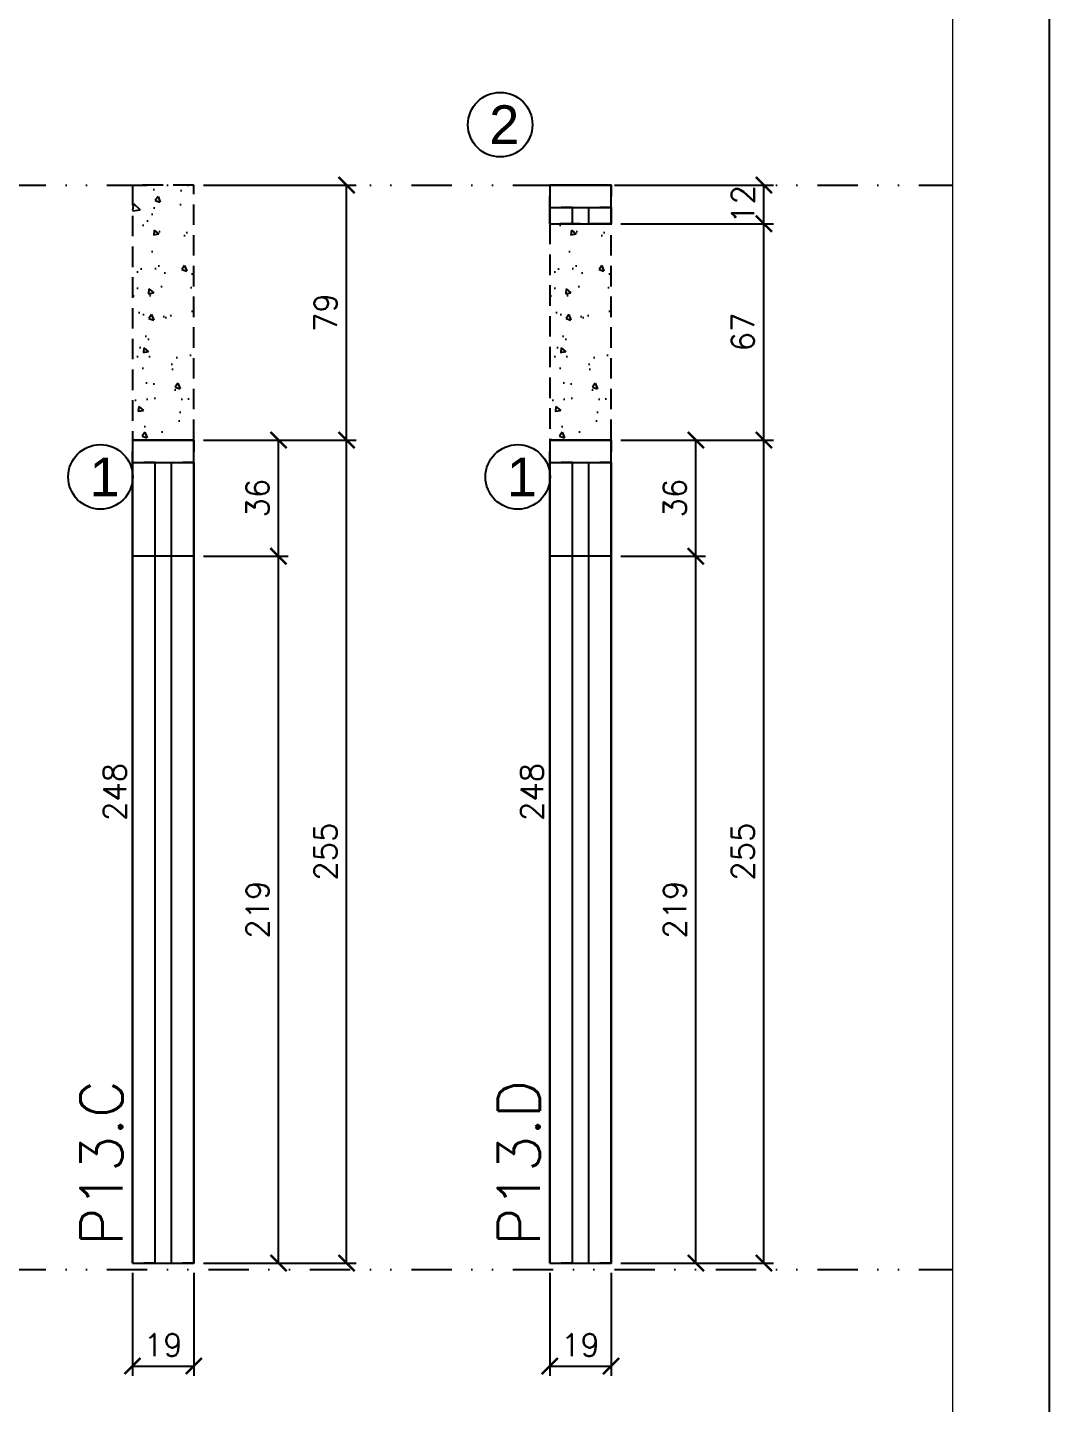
# Model space of a CAD drawing. Extents: x -23436 to 4767, y -4131 to 9755.
# Drawn here: x -17923.1 to -17606.4, y 3290.9 to 3717.2 of the extents above; entities that cross this region are included whole.
import ezdxf
from ezdxf.enums import TextEntityAlignment as Align

# ---------------------------------------------------------------- set-up
doc = ezdxf.new("R2010")
doc.units = 0
doc.header["$PDMODE"] = 2
doc.header["$PDSIZE"] = 10
doc.linetypes.add('DIVIDE2', pattern=[0.625, 0.25, -0.125, 0, -0.125, 0, -0.125])
doc.linetypes.add('HIDDEN', pattern=[9.525, 6.35, -3.175])
doc.layers.get('0').update_dxf_attribs({"lineweight": 13})
doc.layers.get('Defpoints').update_dxf_attribs({"lineweight": 13})
for name, color, linetype in [('Concreto', 250, 'HIDDEN'), ('Cota', 4, 'Continuous'), ('Cota Sarrafo', 180, 'Continuous'), ('MB Logo', 254, 'Continuous'), ('Nível', 160, 'Continuous'), ('Painéis', 30, 'Continuous'), ('Romaneio', 10, 'Continuous'), ('Sarr 7x7', 104, 'Continuous')]:
    doc.layers.add(name, color=color, linetype=linetype)
for name, color, linetype, lineweight in [('cotas', 4, 'Continuous', 13), ('FOLHA MB', 7, 'Continuous', 13), ('Texto Seção', 7, 'Continuous', 15)]:
    doc.layers.add(name, color=color, linetype=linetype, lineweight=lineweight)
doc.layers.add('Laje_Perimetro', color=7, linetype='Continuous', plot=False)
doc.styles.add('ARIAL', font='arial.ttf', dxfattribs={"oblique": 15, "height": 25})
doc.styles.add('REGUA-120', font='ROMANS.shx', dxfattribs={"height": 15})
doc.styles.add('ROMANS', font='romans.shx')
doc.dimstyles.new('PAINEL', dxfattribs={"dimtxt": 7, "dimasz": 5, "dimexe": 3, "dimexo": 3, "dimgap": 3, "dimtad": 1, "dimdec": 1, "dimzin": 12, "dimdsep": 46, "dimtxsty": 'ROMANS', "dimblk": 'ARCHTICK', "dimcen": 0, "dimclrd": 4, "dimclre": 4, "dimclrt": 1, "dimadec": 1, "dimazin": 3, "dimtfac": 1, "dimtdec": 1, "dimtmove": 0, "dimatfit": 3, "dimldrblk": 'OBLIQUE', "dimfxl": 0, "dimtolj": 1, "dimtzin": 12, "dimarcsym": 0})
doc.dimstyles.new('projeto2', dxfattribs={"dimtxt": 7, "dimasz": 5, "dimexe": 1.25, "dimexo": 2.5, "dimgap": 2, "dimtad": 1, "dimdec": 1, "dimdsep": 46, "dimtxsty": 'ROMANS', "dimblk": 'OBLIQUE', "dimcen": 10, "dimdle": 1, "dimse1": 1, "dimse2": 1, "dimsd1": 1, "dimsd2": 1, "dimclrd": 256, "dimclre": 256, "dimclrt": 1, "dimadec": 0, "dimazin": 0, "dimtfac": 1, "dimtdec": 1, "dimtmove": 0, "dimatfit": 3, "dimldrblk": 'OBLIQUE', "dimfxl": 0, "dimlwd": -1, "dimlwe": -1, "dimarcsym": 0})

# ---------------------------------------------------------------- blocks, each defined once
blk = doc.blocks.new('A$C169d8357')
at = {"layer": 'FOLHA MB', "color": 1}
for points in [[(0, 1199.94), (0, 149.94), (1485.02, 149.94), (1485.02, 1199.94)], [(70, 1169.94), (70, 179.94), (1455.02, 179.94), (1455.02, 1169.94)]]:
    blk.add_lwpolyline(points, close=True, dxfattribs=at)
blk = doc.blocks.new('_ArchTick')
at = {"color": 0, "linetype": 'ByBlock', "const_width": 0.15}
blk.add_lwpolyline([(-0.5, -0.5), (0.5, 0.5)], dxfattribs=at)
blk = doc.blocks.new('*D231')
at = {"layer": 'Cota', "color": 4, "lineweight": -2, "transparency": 16777216}
for p, q in [((-17890.54, 3331.37), (-17890.54, 3299.48)), ((-17871.54, 3331.37), (-17871.54, 3299.48)), ((-17890.54, 3302.48), (-17871.54, 3302.48))]:
    blk.add_line(p, q, dxfattribs=at)
at = {"layer": 'Defpoints', "color": 0, "transparency": 16777216}
for p in [(-17890.54, 3334.37), (-17871.54, 3334.37), (-17871.54, 3302.48)]:
    blk.add_point(p, dxfattribs=at)
at = {"layer": 'Cota', "color": 4, "lineweight": -2, "transparency": 16777216, "xscale": 5, "yscale": 5, "zscale": 5, "rotation": 180}
blk.add_blockref('_ArchTick', (-17890.54, 3302.48), dxfattribs=at)
at = {"layer": 'Cota', "color": 4, "lineweight": -2, "transparency": 16777216, "xscale": 5, "yscale": 5, "zscale": 5}
blk.add_blockref('_ArchTick', (-17871.54, 3302.48), dxfattribs=at)
at = {"layer": 'Cota', "color": 1, "transparency": 16777216, "insert": (-17881.04, 3308.98), "char_height": 7, "attachment_point": 5, "style": 'ROMANS'}
blk.add_mtext('\\A1;19', dxfattribs=at)
blk = doc.blocks.new('_OBLIQUE')
at = {"color": 0, "linetype": 'ByBlock', "lineweight": -2}
for p, q in [((0, 0), (-1, 0)), ((-0.5, -0.5), (0.5, 0.5))]:
    blk.add_line(p, q, dxfattribs=at)
blk = doc.blocks.new('*D232')
at = {"layer": 'Cota', "color": 4, "lineweight": -2, "transparency": 16777216}
for p, q in [((-17868.54, 3668.37), (-17821.2, 3668.37)), ((-17824.2, 3589.37), (-17824.2, 3668.37)), ((-17868.54, 3589.37), (-17821.2, 3589.37))]:
    blk.add_line(p, q, dxfattribs=at)
at = {"layer": 'Defpoints', "color": 0, "transparency": 16777216}
for p in [(-17871.54, 3668.37), (-17824.2, 3668.37), (-17871.54, 3589.37)]:
    blk.add_point(p, dxfattribs=at)
at = {"layer": 'Cota', "color": 4, "lineweight": -2, "transparency": 16777216, "xscale": 5, "yscale": 5, "zscale": 5}
for p, rotation in [((-17824.2, 3668.37), 90), ((-17824.2, 3589.37), 270)]:
    blk.add_blockref('_ArchTick', p, dxfattribs=dict(at, rotation=rotation))
at = {"layer": 'Cota', "color": 1, "transparency": 16777216, "insert": (-17830.7, 3628.87), "char_height": 7, "attachment_point": 5, "rotation": 90, "style": 'ROMANS'}
blk.add_mtext('\\A1;79', dxfattribs=at)
blk = doc.blocks.new('*D233')
at = {"layer": 'Defpoints', "color": 0, "transparency": 16777216}
for p in [(-17883.54, 3582.37), (-17890.54, 3334.37), (-17890.54, 3334.37)]:
    blk.add_point(p, dxfattribs=at)
at = {"layer": 'Cota Sarrafo', "color": 1, "transparency": 16777216, "insert": (-17896.04, 3480.35), "char_height": 7, "attachment_point": 5, "rotation": 90, "style": 'ROMANS'}
blk.add_mtext('248', dxfattribs=at)
blk = doc.blocks.new('*D234')
at = {"layer": 'Cota', "color": 4, "lineweight": -2, "transparency": 16777216}
for p, q in [((-17868.54, 3553.37), (-17842.29, 3553.37)), ((-17845.29, 3334.37), (-17845.29, 3553.37)), ((-17868.54, 3334.37), (-17842.29, 3334.37))]:
    blk.add_line(p, q, dxfattribs=at)
at = {"layer": 'Defpoints', "color": 0, "transparency": 16777216}
for p in [(-17871.54, 3553.37), (-17845.29, 3553.37), (-17871.54, 3334.37)]:
    blk.add_point(p, dxfattribs=at)
at = {"layer": 'Cota', "color": 4, "lineweight": -2, "transparency": 16777216, "xscale": 5, "yscale": 5, "zscale": 5}
for p, rotation in [((-17845.29, 3553.37), 90), ((-17845.29, 3334.37), 270)]:
    blk.add_blockref('_ArchTick', p, dxfattribs=dict(at, rotation=rotation))
at = {"layer": 'Cota', "color": 1, "transparency": 16777216, "insert": (-17851.79, 3443.87), "char_height": 7, "attachment_point": 5, "rotation": 90, "style": 'ROMANS'}
blk.add_mtext('\\A1;219', dxfattribs=at)
blk = doc.blocks.new('*D235')
at = {"layer": 'Cota', "color": 4, "lineweight": -2, "transparency": 16777216}
for p, q in [((-17868.54, 3589.37), (-17842.29, 3589.37)), ((-17845.29, 3553.37), (-17845.29, 3589.37)), ((-17868.54, 3553.37), (-17842.29, 3553.37))]:
    blk.add_line(p, q, dxfattribs=at)
at = {"layer": 'Defpoints', "color": 0, "transparency": 16777216}
for p in [(-17871.54, 3589.37), (-17845.29, 3589.37), (-17871.54, 3553.37)]:
    blk.add_point(p, dxfattribs=at)
at = {"layer": 'Cota', "color": 4, "lineweight": -2, "transparency": 16777216, "xscale": 5, "yscale": 5, "zscale": 5}
for p, rotation in [((-17845.29, 3589.37), 90), ((-17845.29, 3553.37), 270)]:
    blk.add_blockref('_ArchTick', p, dxfattribs=dict(at, rotation=rotation))
at = {"layer": 'Cota', "color": 1, "transparency": 16777216, "insert": (-17851.79, 3571.37), "char_height": 7, "attachment_point": 5, "rotation": 90, "style": 'ROMANS'}
blk.add_mtext('\\A1;36', dxfattribs=at)
blk = doc.blocks.new('*D236')
at = {"layer": 'Cota', "color": 4, "lineweight": -2, "transparency": 16777216}
for p, q in [((-17868.54, 3589.37), (-17821.2, 3589.37)), ((-17824.2, 3334.37), (-17824.2, 3589.37)), ((-17868.54, 3334.37), (-17821.2, 3334.37))]:
    blk.add_line(p, q, dxfattribs=at)
at = {"layer": 'Defpoints', "color": 0, "transparency": 16777216}
for p in [(-17871.54, 3589.37), (-17824.2, 3589.37), (-17871.54, 3334.37)]:
    blk.add_point(p, dxfattribs=at)
at = {"layer": 'Cota', "color": 4, "lineweight": -2, "transparency": 16777216, "xscale": 5, "yscale": 5, "zscale": 5}
for p, rotation in [((-17824.2, 3589.37), 90), ((-17824.2, 3334.37), 270)]:
    blk.add_blockref('_ArchTick', p, dxfattribs=dict(at, rotation=rotation))
at = {"layer": 'Cota', "color": 1, "transparency": 16777216, "insert": (-17830.7, 3461.87), "char_height": 7, "attachment_point": 5, "rotation": 90, "style": 'ROMANS'}
blk.add_mtext('\\A1;255', dxfattribs=at)
blk = doc.blocks.new('*D237')
at = {"layer": 'Cota', "color": 4, "lineweight": -2, "transparency": 16777216}
for p, q in [((-17761.23, 3331.37), (-17761.23, 3299.48)), ((-17742.23, 3331.37), (-17742.23, 3299.48)), ((-17761.23, 3302.48), (-17742.23, 3302.48))]:
    blk.add_line(p, q, dxfattribs=at)
at = {"layer": 'Defpoints', "color": 0, "transparency": 16777216}
for p in [(-17761.23, 3334.37), (-17742.23, 3334.37), (-17742.23, 3302.48)]:
    blk.add_point(p, dxfattribs=at)
at = {"layer": 'Cota', "color": 4, "lineweight": -2, "transparency": 16777216, "xscale": 5, "yscale": 5, "zscale": 5, "rotation": 180}
blk.add_blockref('_ArchTick', (-17761.23, 3302.48), dxfattribs=at)
at = {"layer": 'Cota', "color": 4, "lineweight": -2, "transparency": 16777216, "xscale": 5, "yscale": 5, "zscale": 5}
blk.add_blockref('_ArchTick', (-17742.23, 3302.48), dxfattribs=at)
at = {"layer": 'Cota', "color": 1, "transparency": 16777216, "insert": (-17751.73, 3308.98), "char_height": 7, "attachment_point": 5, "style": 'ROMANS'}
blk.add_mtext('\\A1;19', dxfattribs=at)
blk = doc.blocks.new('*D238')
at = {"layer": 'Cota', "color": 4, "lineweight": -2, "transparency": 16777216}
for p, q in [((-17739.23, 3656.37), (-17691.88, 3656.37)), ((-17694.88, 3589.37), (-17694.88, 3656.37)), ((-17739.23, 3589.37), (-17691.88, 3589.37))]:
    blk.add_line(p, q, dxfattribs=at)
at = {"layer": 'Defpoints', "color": 0, "transparency": 16777216}
for p in [(-17742.23, 3656.37), (-17694.88, 3656.37), (-17742.23, 3589.37)]:
    blk.add_point(p, dxfattribs=at)
at = {"layer": 'Cota', "color": 4, "lineweight": -2, "transparency": 16777216, "xscale": 5, "yscale": 5, "zscale": 5}
for p, rotation in [((-17694.88, 3656.37), 90), ((-17694.88, 3589.37), 270)]:
    blk.add_blockref('_ArchTick', p, dxfattribs=dict(at, rotation=rotation))
at = {"layer": 'Cota', "color": 1, "transparency": 16777216, "insert": (-17701.38, 3622.87), "char_height": 7, "attachment_point": 5, "rotation": 90, "style": 'ROMANS'}
blk.add_mtext('\\A1;67', dxfattribs=at)
blk = doc.blocks.new('*D239')
at = {"layer": 'Defpoints', "color": 0, "transparency": 16777216}
for p in [(-17754.23, 3582.37), (-17761.23, 3334.37), (-17761.23, 3334.37)]:
    blk.add_point(p, dxfattribs=at)
at = {"layer": 'Cota Sarrafo', "color": 1, "transparency": 16777216, "insert": (-17766.73, 3480.35), "char_height": 7, "attachment_point": 5, "rotation": 90, "style": 'ROMANS'}
blk.add_mtext('248', dxfattribs=at)
blk = doc.blocks.new('*D240')
at = {"layer": 'Cota', "color": 4, "lineweight": -2, "transparency": 16777216}
for p, q in [((-17739.23, 3553.37), (-17712.97, 3553.37)), ((-17715.97, 3334.37), (-17715.97, 3553.37)), ((-17739.23, 3334.37), (-17712.97, 3334.37))]:
    blk.add_line(p, q, dxfattribs=at)
at = {"layer": 'Defpoints', "color": 0, "transparency": 16777216}
for p in [(-17742.23, 3553.37), (-17715.97, 3553.37), (-17742.23, 3334.37)]:
    blk.add_point(p, dxfattribs=at)
at = {"layer": 'Cota', "color": 4, "lineweight": -2, "transparency": 16777216, "xscale": 5, "yscale": 5, "zscale": 5}
for p, rotation in [((-17715.97, 3553.37), 90), ((-17715.97, 3334.37), 270)]:
    blk.add_blockref('_ArchTick', p, dxfattribs=dict(at, rotation=rotation))
at = {"layer": 'Cota', "color": 1, "transparency": 16777216, "insert": (-17722.47, 3443.87), "char_height": 7, "attachment_point": 5, "rotation": 90, "style": 'ROMANS'}
blk.add_mtext('\\A1;219', dxfattribs=at)
blk = doc.blocks.new('*D241')
at = {"layer": 'Cota', "color": 4, "lineweight": -2, "transparency": 16777216}
for p, q in [((-17739.23, 3589.37), (-17712.97, 3589.37)), ((-17715.97, 3553.37), (-17715.97, 3589.37)), ((-17739.23, 3553.37), (-17712.97, 3553.37))]:
    blk.add_line(p, q, dxfattribs=at)
at = {"layer": 'Defpoints', "color": 0, "transparency": 16777216}
for p in [(-17742.23, 3589.37), (-17715.97, 3589.37), (-17742.23, 3553.37)]:
    blk.add_point(p, dxfattribs=at)
at = {"layer": 'Cota', "color": 4, "lineweight": -2, "transparency": 16777216, "xscale": 5, "yscale": 5, "zscale": 5}
for p, rotation in [((-17715.97, 3589.37), 90), ((-17715.97, 3553.37), 270)]:
    blk.add_blockref('_ArchTick', p, dxfattribs=dict(at, rotation=rotation))
at = {"layer": 'Cota', "color": 1, "transparency": 16777216, "insert": (-17722.47, 3571.37), "char_height": 7, "attachment_point": 5, "rotation": 90, "style": 'ROMANS'}
blk.add_mtext('\\A1;36', dxfattribs=at)
blk = doc.blocks.new('*D242')
at = {"layer": 'Cota', "color": 4, "lineweight": -2, "transparency": 16777216}
for p, q in [((-17739.23, 3589.37), (-17691.88, 3589.37)), ((-17694.88, 3334.37), (-17694.88, 3589.37)), ((-17739.23, 3334.37), (-17691.88, 3334.37))]:
    blk.add_line(p, q, dxfattribs=at)
at = {"layer": 'Defpoints', "color": 0, "transparency": 16777216}
for p in [(-17742.23, 3589.37), (-17694.88, 3589.37), (-17742.23, 3334.37)]:
    blk.add_point(p, dxfattribs=at)
at = {"layer": 'Cota', "color": 4, "lineweight": -2, "transparency": 16777216, "xscale": 5, "yscale": 5, "zscale": 5}
for p, rotation in [((-17694.88, 3589.37), 90), ((-17694.88, 3334.37), 270)]:
    blk.add_blockref('_ArchTick', p, dxfattribs=dict(at, rotation=rotation))
at = {"layer": 'Cota', "color": 1, "transparency": 16777216, "insert": (-17701.38, 3461.87), "char_height": 7, "attachment_point": 5, "rotation": 90, "style": 'ROMANS'}
blk.add_mtext('\\A1;255', dxfattribs=at)
blk = doc.blocks.new('*D243')
at = {"layer": 'Cota', "color": 4, "lineweight": -2, "transparency": 16777216}
for p, q in [((-17739.23, 3668.37), (-17691.88, 3668.37)), ((-17694.88, 3656.37), (-17694.88, 3668.37)), ((-17739.23, 3656.37), (-17691.88, 3656.37))]:
    blk.add_line(p, q, dxfattribs=at)
at = {"layer": 'Defpoints', "color": 0, "transparency": 16777216}
for p in [(-17742.23, 3668.37), (-17694.88, 3668.37), (-17742.23, 3656.37)]:
    blk.add_point(p, dxfattribs=at)
at = {"layer": 'Cota', "color": 4, "lineweight": -2, "transparency": 16777216, "xscale": 5, "yscale": 5, "zscale": 5}
for p, rotation in [((-17694.88, 3668.37), 90), ((-17694.88, 3656.37), 270)]:
    blk.add_blockref('_ArchTick', p, dxfattribs=dict(at, rotation=rotation))
at = {"layer": 'Cota', "color": 1, "transparency": 16777216, "insert": (-17701.38, 3662.37), "char_height": 7, "attachment_point": 5, "rotation": 90, "style": 'ROMANS'}
blk.add_mtext('\\A1;12', dxfattribs=at)

msp = doc.modelspace()

# ---------------------------------------------------------------- hatches: boundary and pattern name
at = {"layer": 'Concreto'}
h = msp.add_hatch(dxfattribs=at)
h.set_pattern_fill('AR-CONC', color=256, scale=0.1, angle=-90)
h.set_pattern_definition([(320, (-3230.991, 10426.177), (-1.593909, -18.218467), [1.905, -20.955]), (265, (-3230.991, 10426.177), (19.105685, 3.524342), [1.524, -16.764058]), (10.45144, (-3231.124, 10424.659), (17.511775, -14.694125), [1.619, -17.809024]), (316.1842, (-3225.91, 10426.177), (-4.204233, -27.107904), [2.8575, -31.4325]), (6.63556, (-3226.261, 10423.918), (24.742612, -23.740413), [2.4285, -26.71356]), (261.18415, (-3225.91, 10426.177), (24.742612, -23.740413), [2.285997, -25.145973]), (291, (-3227.181, 10423.637), (-10.22652, -15.161439), [1.905, -20.955]), (236, (-3227.181, 10423.637), (18.418797, -6.180203), [1.524, -16.764]), (341.45145, (-3228.033, 10422.374), (8.192277, -21.341642), [1.619, -17.808994]), (307.5, (-3230.991, 10426.177), (8.455504, -0.3088603), [0, -16.5608, 0, -17.018, 0, -16.8275]), (277.5, (-3230.991, 10426.177), (10.0180575, -6.681966), [0, -9.7028, 0, -16.1798, 0, -6.4135]), (237.5, (-3230.991, 10431.841), (-0.5728744, -13.5590595), [0, -6.35, 0, -19.812, 0, -26.289]), (227.5, (-3230.991, 10434.381), (2.542649, -14.812918), [0, -8.255, 0, -13.1572, 0, -18.669])])
h.paths.add_polyline_path([(-17890.545, 3589.37), (-17871.545, 3589.37), (-17871.545, 3668.37), (-17890.545, 3668.37)])
h = msp.add_hatch(dxfattribs=at)
h.set_pattern_fill('AR-CONC', color=256, scale=0.1, angle=-90)
h.set_pattern_definition([(320, (-3101.674, 10426.177), (-1.593909, -18.218467), [1.905, -20.955]), (265, (-3101.674, 10426.177), (19.105685, 3.524342), [1.524, -16.764058]), (10.45144, (-3101.807, 10424.659), (17.511775, -14.694125), [1.619, -17.809024]), (316.1842, (-3096.594, 10426.177), (-4.204233, -27.107904), [2.8575, -31.4325]), (6.63556, (-3096.944, 10423.918), (24.742612, -23.740413), [2.4285, -26.71356]), (261.18415, (-3096.594, 10426.177), (24.742612, -23.740413), [2.285997, -25.145973]), (291, (-3097.864, 10423.637), (-10.22652, -15.161439), [1.905, -20.955]), (236, (-3097.864, 10423.637), (18.418797, -6.180203), [1.524, -16.764]), (341.45145, (-3098.716, 10422.374), (8.192277, -21.341642), [1.619, -17.808994]), (307.5, (-3101.674, 10426.177), (8.455504, -0.3088603), [0, -16.5608, 0, -17.018, 0, -16.8275]), (277.5, (-3101.674, 10426.177), (10.0180575, -6.681966), [0, -9.7028, 0, -16.1798, 0, -6.4135]), (237.5, (-3101.674, 10431.841), (-0.5728744, -13.5590595), [0, -6.35, 0, -19.812, 0, -26.289]), (227.5, (-3101.674, 10434.381), (2.542649, -14.812918), [0, -8.255, 0, -13.1572, 0, -18.669])])
h.paths.add_polyline_path([(-17761.228, 3589.37), (-17742.228, 3589.37), (-17742.228, 3656.37), (-17761.228, 3656.37)])

# ---------------------------------------------------------------- linework, layer by layer
for points in [[(-17890.545, 3589.37), (-17871.545, 3589.37), (-17871.545, 3668.37), (-17890.545, 3668.37)], [(-17761.228, 3589.37), (-17742.228, 3589.37), (-17742.228, 3656.37), (-17761.228, 3656.37)]]:
    msp.add_lwpolyline(points, close=True, dxfattribs=at)
at = {"layer": 'cotas'}
for p, q in [((-17871.545, 3589.37), (-17871.545, 3334.37)), ((-17742.228, 3589.37), (-17742.228, 3334.37))]:
    msp.add_line(p, q, dxfattribs=at)
at = {"layer": 'Laje_Perimetro'}
msp.add_lwpolyline([(-17606.377, 3982.259), (-19091.397, 3982.259), (-19091.397, 2932.259), (-17606.377, 2932.259)], close=True, dxfattribs=at)
at = {"layer": 'Nível', "color": 3, "linetype": 'DIVIDE2', "ltscale": 50}
msp.add_line((-18590.349, 3668.37), (-17636.377, 3668.37), dxfattribs=at)
at = {"layer": 'Nível', "linetype": 'DIVIDE2', "ltscale": 50}
msp.add_line((-18590.349, 3332.37), (-17636.377, 3332.37), dxfattribs=at)
at = {"layer": 'Painéis', "color": 32, "true_color": 0xcd6928}
for p, q in [((-17871.545, 3553.37), (-17890.545, 3553.37)), ((-17742.228, 3553.37), (-17761.228, 3553.37))]:
    msp.add_line(p, q, dxfattribs=at)
for points in [[(-17761.228, 3656.37), (-17742.228, 3656.37), (-17742.228, 3668.37), (-17761.228, 3668.37)], [(-17890.545, 3334.37), (-17871.545, 3334.37), (-17871.545, 3589.37), (-17890.545, 3589.37)], [(-17761.228, 3334.37), (-17742.228, 3334.37), (-17742.228, 3589.37), (-17761.228, 3589.37)]]:
    msp.add_lwpolyline(points, close=True, dxfattribs=at)
at = {"layer": 'Romaneio'}
for centre in [(-17776.598, 3687.084), (-17900.472, 3577.954), (-17771.155, 3577.954)]:
    msp.add_circle(centre, 10, dxfattribs=at)
at = {"layer": 'Sarr 7x7', "color": 50}
for p, q in [((-17761.228, 3668.37), (-17761.228, 3664.87)), ((-17761.228, 3668.37), (-17742.228, 3668.37)), ((-17742.228, 3668.37), (-17742.228, 3664.87)), ((-17761.228, 3661.37), (-17761.228, 3664.87)), ((-17742.228, 3661.37), (-17742.228, 3664.87)), ((-17761.228, 3661.37), (-17742.228, 3661.37)), ((-17761.228, 3656.37), (-17761.228, 3661.37)), ((-17761.228, 3661.37), (-17757.728, 3661.37)), ((-17754.228, 3661.37), (-17757.728, 3661.37)), ((-17754.228, 3656.37), (-17754.228, 3661.37)), ((-17749.228, 3661.37), (-17745.728, 3661.37)), ((-17749.228, 3661.37), (-17749.228, 3656.37)), ((-17742.228, 3661.37), (-17745.728, 3661.37)), ((-17742.228, 3661.37), (-17742.228, 3656.37)), ((-17761.228, 3656.37), (-17757.728, 3656.37)), ((-17754.228, 3656.37), (-17757.728, 3656.37)), ((-17749.228, 3656.37), (-17745.728, 3656.37)), ((-17742.228, 3656.37), (-17745.728, 3656.37)), ((-17890.545, 3589.37), (-17890.545, 3585.87)), ((-17890.545, 3589.37), (-17871.545, 3589.37)), ((-17890.545, 3582.37), (-17890.545, 3585.87)), ((-17871.545, 3589.37), (-17871.545, 3585.87)), ((-17871.545, 3582.37), (-17871.545, 3585.87)), ((-17761.228, 3589.37), (-17761.228, 3585.87)), ((-17761.228, 3589.37), (-17742.228, 3589.37)), ((-17761.228, 3582.37), (-17761.228, 3585.87)), ((-17742.228, 3589.37), (-17742.228, 3585.87)), ((-17742.228, 3582.37), (-17742.228, 3585.87)), ((-17890.545, 3582.37), (-17871.545, 3582.37)), ((-17890.545, 3334.37), (-17890.545, 3582.37)), ((-17890.545, 3582.37), (-17887.045, 3582.37)), ((-17883.545, 3582.37), (-17887.045, 3582.37)), ((-17883.545, 3334.37), (-17883.545, 3582.37)), ((-17878.545, 3582.37), (-17875.045, 3582.37)), ((-17878.545, 3582.37), (-17878.545, 3334.37)), ((-17871.545, 3582.37), (-17875.045, 3582.37)), ((-17871.545, 3582.37), (-17871.545, 3334.37)), ((-17761.228, 3582.37), (-17742.228, 3582.37)), ((-17761.228, 3334.37), (-17761.228, 3582.37)), ((-17761.228, 3582.37), (-17757.728, 3582.37)), ((-17754.228, 3582.37), (-17757.728, 3582.37)), ((-17754.228, 3334.37), (-17754.228, 3582.37)), ((-17749.228, 3582.37), (-17745.728, 3582.37)), ((-17749.228, 3582.37), (-17749.228, 3334.37)), ((-17742.228, 3582.37), (-17745.728, 3582.37)), ((-17742.228, 3582.37), (-17742.228, 3334.37)), ((-17890.545, 3334.37), (-17887.045, 3334.37)), ((-17883.545, 3334.37), (-17887.045, 3334.37)), ((-17878.545, 3334.37), (-17875.045, 3334.37)), ((-17871.545, 3334.37), (-17875.045, 3334.37)), ((-17761.228, 3334.37), (-17757.728, 3334.37)), ((-17754.228, 3334.37), (-17757.728, 3334.37)), ((-17749.228, 3334.37), (-17745.728, 3334.37)), ((-17742.228, 3334.37), (-17745.728, 3334.37))]:
    msp.add_line(p, q, dxfattribs=at)

# ---------------------------------------------------------------- block references
at = {"layer": 'MB Logo'}
msp.add_blockref('A$C169d8357', (-19091.397, 2782.321), dxfattribs=at)

# ---------------------------------------------------------------- texts
at = {"layer": 'Romaneio', "color": 0, "style": 'ARIAL'}
for s, p in [('2', (-17775.345, 3687.084)), ('1', (-17899.22, 3577.954)), ('1', (-17769.903, 3577.954))]:
    msp.add_text(s, height=12, dxfattribs=at).set_placement(p, align=Align.MIDDLE_CENTER)
at = {"layer": 'Texto Seção', "char_height": 13, "width": 285.32988, "attachment_point": 7, "rotation": 90, "style": 'REGUA-120'}
for s, insert in [('P13.C', (-17893.665, 3339.782)), ('P13.D', (-17764.348, 3339.782))]:
    msp.add_mtext(s, dxfattribs=dict(at, insert=insert))

# ---------------------------------------------------------------- dimensions: what is measured, and where the dimension line sits
at = {"layer": 'Cota'}
for base, p1, p2, picture, middle in [((-17824.202, 3668.37), (-17871.545, 3589.37), (-17871.545, 3668.37), '*D232', (-17830.702, 3628.87)), ((-17694.884, 3656.37), (-17742.228, 3589.37), (-17742.228, 3656.37), '*D238', (-17701.384, 3622.87)), ((-17845.292, 3589.37), (-17871.545, 3553.37), (-17871.545, 3589.37), '*D235', (-17851.792, 3571.37)), ((-17824.202, 3589.37), (-17871.545, 3334.37), (-17871.545, 3589.37), '*D236', (-17830.702, 3461.87)), ((-17715.975, 3589.37), (-17742.228, 3553.37), (-17742.228, 3589.37), '*D241', (-17722.475, 3571.37)), ((-17694.884, 3589.37), (-17742.228, 3334.37), (-17742.228, 3589.37), '*D242', (-17701.384, 3461.87)), ((-17845.292, 3553.37), (-17871.545, 3334.37), (-17871.545, 3553.37), '*D234', (-17851.792, 3443.87)), ((-17715.975, 3553.37), (-17742.228, 3334.37), (-17742.228, 3553.37), '*D240', (-17722.475, 3443.87))]:
    dim = msp.add_linear_dim(base=base, p1=p1, p2=p2, angle=90, dimstyle='PAINEL', override={"dimarcsym": 2}, dxfattribs=at)
    dim.commit()
    dim.dimension.update_dxf_attribs({"geometry": picture, "text_midpoint": middle})
dim = msp.add_linear_dim(base=(-17694.884, 3668.37), p1=(-17742.228, 3656.37), p2=(-17742.228, 3668.37), angle=90, dimstyle='PAINEL', override={"dimarcsym": 2}, dxfattribs=at)
dim.commit()
dim.dimension.update_dxf_attribs({"geometry": '*D243', "text_midpoint": (-17694.884, 3662.37), "dimtype": 160})
for base, p1, p2, picture, middle in [((-17871.545, 3302.476), (-17890.545, 3334.37), (-17871.545, 3334.37), '*D231', (-17881.045, 3308.976)), ((-17742.228, 3302.476), (-17761.228, 3334.37), (-17742.228, 3334.37), '*D237', (-17751.728, 3308.976))]:
    dim = msp.add_linear_dim(base=base, p1=p1, p2=p2, dimstyle='PAINEL', override={"dimarcsym": 2}, dxfattribs=at)
    dim.commit()
    dim.dimension.update_dxf_attribs({"geometry": picture, "text_midpoint": middle})
at = {"layer": 'Cota Sarrafo'}
for base, p1, p2, picture, middle in [((-17890.545, 3334.37), (-17883.545, 3582.37), (-17890.545, 3334.37), '*D233', (-17890.545, 3480.35)), ((-17761.228, 3334.37), (-17754.228, 3582.37), (-17761.228, 3334.37), '*D239', (-17761.228, 3480.35))]:
    dim = msp.add_linear_dim(base=base, p1=p1, p2=p2, angle=90, dimstyle='projeto2', dxfattribs=at)
    dim.commit()
    dim.dimension.update_dxf_attribs({"geometry": picture, "text_midpoint": middle, "dimtype": 160})

doc.saveas('drawing.dxf')
